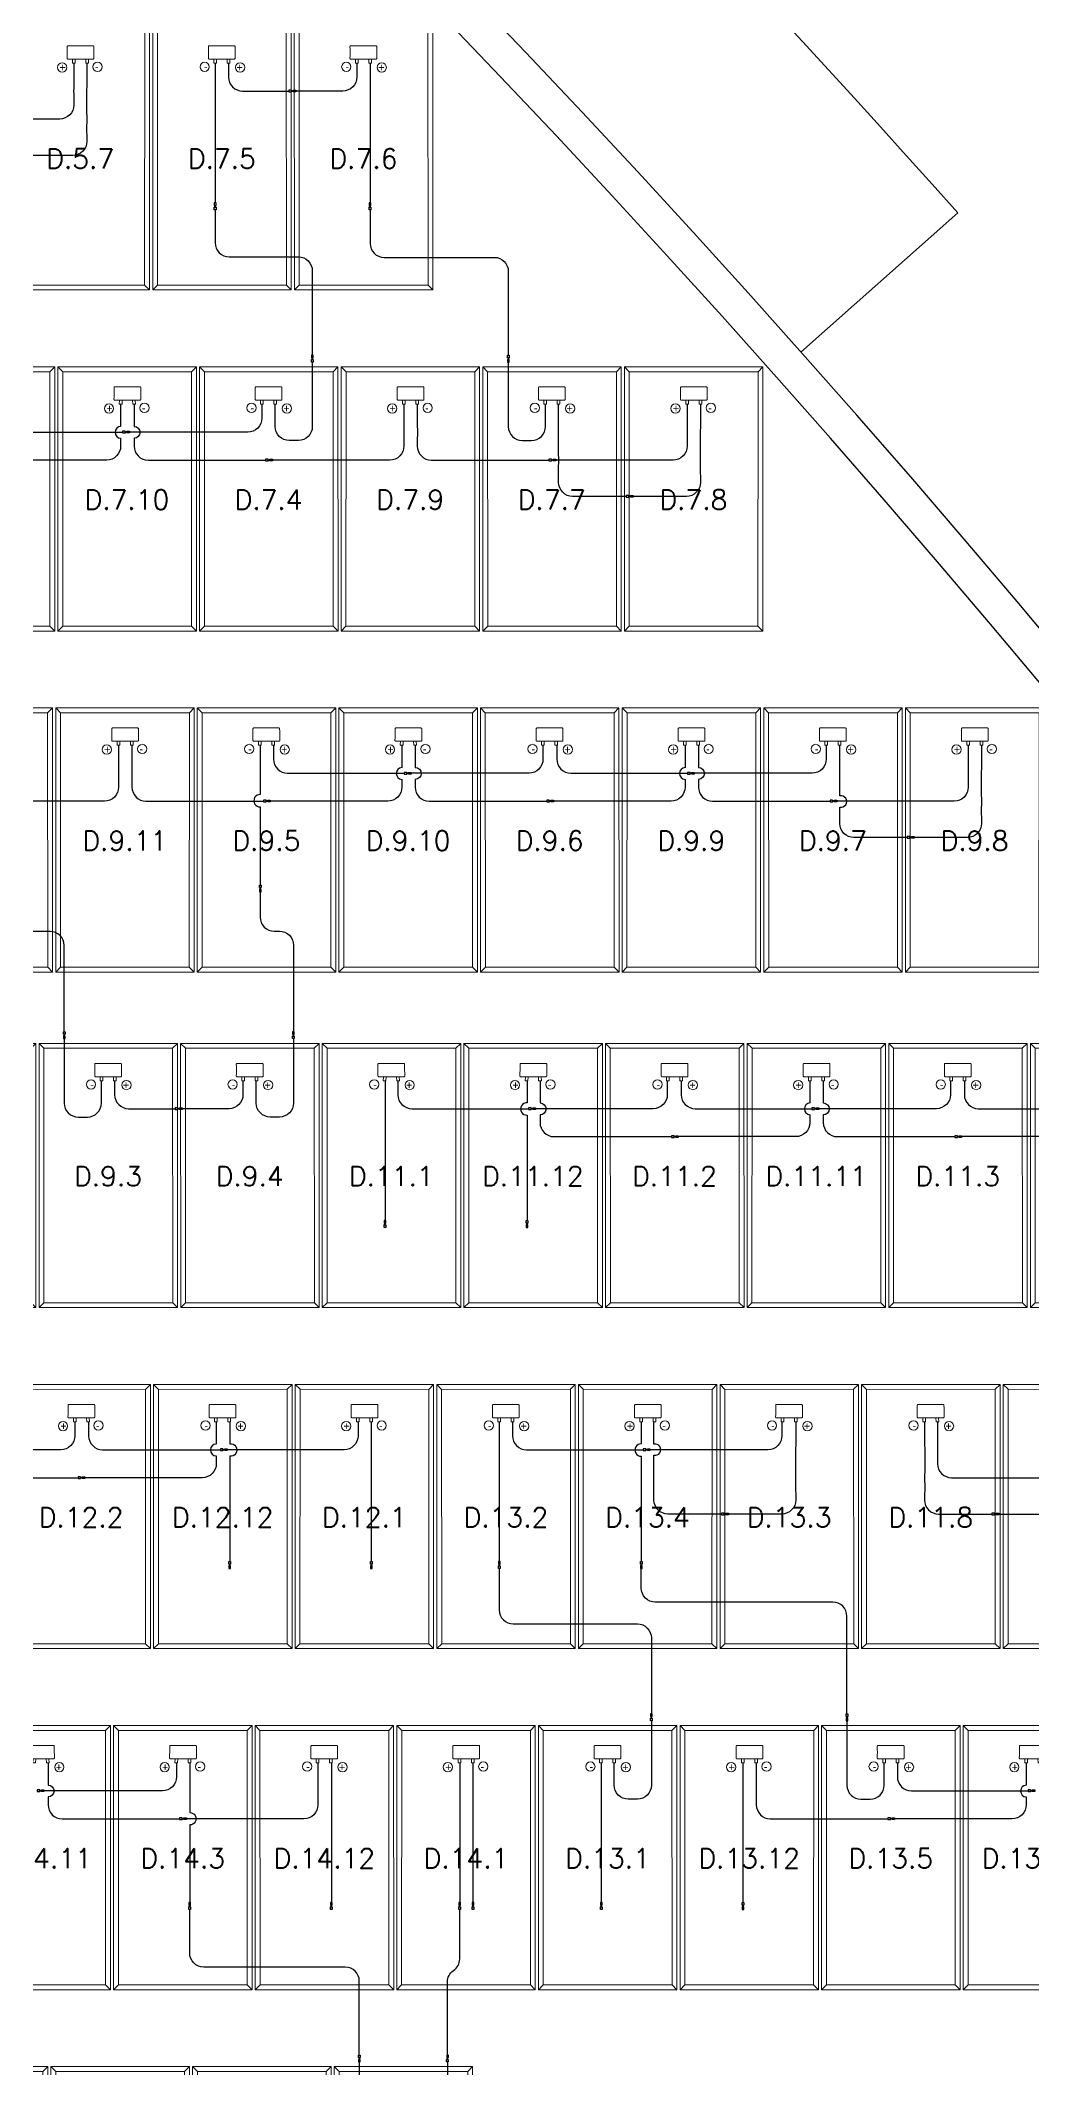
# Model space of a CAD drawing. Header units: metres. Extents: x 1796 to 2240, y -1398 to -999.
# Drawn here: x 2077.25 to 2084.34, y -1202.08 to -1187.58 of the extents above; entities that cross this region are included whole.
import ezdxf

# ---------------------------------------------------------------- set-up
doc = ezdxf.new("R2010")
doc.units = ezdxf.units.M
doc.header["$MEASUREMENT"] = 0
for name, color, linetype in [('ARQUITETURA', 253, 'CONTINUOUS'), ('CABO_MODULO_FV', 7, 'CONTINUOUS'), ('CABO_ORION_FV', 7, 'CONTINUOUS'), ('CONECTOR_MODULO_FV', 3, 'CONTINUOUS'), ('MÓDULOS FV', 7, 'CONTINUOUS')]:
    doc.layers.add(name, color=color, linetype=linetype)
doc.layers.add('MOD_ALOCADOS_A', color=5, linetype='CONTINUOUS', lineweight=9)
doc.layers.add('MODULOS_PV', color=2, linetype='CONTINUOUS', lineweight=9)
doc.styles.add('R120-500', font='romans.shx', dxfattribs={"height": 1.5})

# ---------------------------------------------------------------- blocks, each defined once
blk = doc.blocks.new('modulo')
at = {"layer": 'MODULOS_PV', "color": 8}
for p, q in [((-0.751, 2.014), (-0.753, 2.063)), ((-1.381, 1.342), (-1.43, 1.34)), ((0.577, 0.769), (0.626, 0.771)), ((-0.053, 0.097), (-0.051, 0.048))]:
    blk.add_line(p, q, dxfattribs=at)
for points in [[(-1.43, 1.34), (-0.753, 2.063), (0.626, 0.771), (-0.051, 0.048)], [(-1.381, 1.342), (-0.751, 2.014), (0.577, 0.769), (-0.053, 0.097)]]:
    blk.add_lwpolyline(points, close=True, dxfattribs=at)
for points in [[(-0.956, 1.498), (-0.935, 1.478), (-0.922, 1.492), (-0.943, 1.512)], [(-0.878, 1.581), (-0.857, 1.562), (-0.87, 1.548), (-0.891, 1.567)]]:
    blk.add_lwpolyline(points, dxfattribs=at)
blk.add_circle((-0.793, 1.591), 0.0332, dxfattribs=at)
at = {"layer": 'MODULOS_PV', "color": 1}
blk.add_circle((-0.963, 1.403), 0.0332, dxfattribs=at)
at = {"layer": 'MODULOS_PV', "color": 8}
blk.add_open_spline([(-0.986, 1.473), (-1.006, 1.493), (-1.027, 1.512), (-1.048, 1.532), (-1.048, 1.532), (-1.049, 1.534), (-1.049, 1.536), (-1.048, 1.538), (-1.048, 1.539), (-1.007, 1.583), (-0.966, 1.627), (-0.925, 1.67), (-0.924, 1.671), (-0.922, 1.672), (-0.919, 1.672), (-0.918, 1.671), (-0.917, 1.671), (-0.897, 1.652), (-0.876, 1.632), (-0.855, 1.613), (-0.855, 1.612), (-0.854, 1.611), (-0.854, 1.608), (-0.855, 1.606), (-0.855, 1.605), (-0.896, 1.561), (-0.937, 1.518), (-0.978, 1.474), (-0.979, 1.473), (-0.981, 1.472), (-0.984, 1.472), (-0.985, 1.473), (-0.986, 1.473)], degree=3, knots=[0, 0, 0, 0, 1, 1, 1, 1.002534, 1.003925, 1.008052, 1.008052, 1.008052, 2.008052, 2.008052, 2.008052, 2.012179, 2.01357, 2.016104, 2.016104, 2.016104, 3.016104, 3.016104, 3.016104, 3.018638, 3.02003, 3.024156, 3.024156, 3.024156, 4.024156, 4.024156, 4.024156, 4.028283, 4.029675, 4.032208, 4.032208, 4.032208, 4.032208], dxfattribs=at)
at = {"layer": 'MODULOS_PV', "color": 8, "insert": (-0.827, 1.597), "char_height": 0.0572, "width": 0.10748, "attachment_point": 1, "rotation": 46.8722}
blk.add_mtext('-', dxfattribs=at)
at = {"layer": 'MODULOS_PV', "color": 1, "insert": (-0.997, 1.409), "char_height": 0.0572, "width": 0.10748, "attachment_point": 1, "rotation": 46.8722}
blk.add_mtext('+', dxfattribs=at)
blk = doc.blocks.new('CONECTOR_PLACA')
at = {"layer": 'CONECTOR_MODULO_FV'}
blk.add_hatch(color=256, dxfattribs=at).paths.add_polyline_path([(-0.001, -0.018), (0.001, -0.018), (0.001, -0.024), (0, -0.024), (-0.001, -0.024)])
for p, q in [((0, 0), (-0.006, 0)), ((-0.006, 0), (-0.006, -0.018)), ((0.006, 0), (0, 0)), ((0.006, -0.018), (0.006, 0)), ((-0.006, -0.018), (0.006, -0.018)), ((-0.001, -0.018), (-0.001, -0.024)), ((0.001, -0.018), (0.001, -0.024))]:
    blk.add_line(p, q, dxfattribs=at)
for points in [[(-0.002, -0.018), (-0.002, -0.022), (-0.001, -0.023), (-0.001, -0.024), (0, -0.024)], [(0.002, -0.018), (0.002, -0.022), (0.001, -0.023), (0.001, -0.024), (0, -0.024)]]:
    blk.add_lwpolyline(points, dxfattribs=at)
blk = doc.blocks.new('CONECTOR ORION')
at = {"layer": 'CONECTOR_MODULO_FV', "true_color": 0xf8d731}
blk.add_hatch(color=40, dxfattribs=at).paths.add_polyline_path([(-537.822, -669.536), (-537.822, -669.538), (-537.816, -669.538), (-537.816, -669.537), (-537.816, -669.536)])
at = {"layer": 'CONECTOR_MODULO_FV', "color": 40, "true_color": 0xf8d731}
for p, q in [((-537.84, -669.537), (-537.84, -669.531)), ((-537.84, -669.531), (-537.822, -669.531)), ((-537.84, -669.543), (-537.84, -669.537)), ((-537.822, -669.543), (-537.84, -669.543)), ((-537.822, -669.531), (-537.822, -669.543)), ((-537.822, -669.536), (-537.816, -669.536)), ((-537.822, -669.538), (-537.816, -669.538))]:
    blk.add_line(p, q, dxfattribs=at)
for points in [[(-537.822, -669.534), (-537.818, -669.534), (-537.817, -669.536), (-537.816, -669.536), (-537.816, -669.537)], [(-537.822, -669.539), (-537.818, -669.539), (-537.817, -669.538), (-537.816, -669.538), (-537.816, -669.537)]]:
    blk.add_lwpolyline(points, dxfattribs=at)

msp = doc.modelspace()

# ---------------------------------------------------------------- hatches: boundary and pattern name
at = {"layer": 'ARQUITETURA'}
h = msp.add_hatch(dxfattribs=at)
h.set_pattern_fill('AR-SAND', color=116, scale=3, angle=-46.877, style=0)
h.set_pattern_definition([(350.62296, (1466.5355, -762.2295), (4.089919, 4.08927), [0, -4.56, 0, -5.1, 0, -4.875]), (320.623, (1466.5355, -762.2295), (9.808834, 1.91215), [0, -2.46, 0, -4.11, 0, -1.575]), (280.62296, (1464.013, -759.536), (6.39856, -6.807323), [0, -1.5, 0, -5.4, 0, -7.05]), (270.623, (1464.013, -759.536), (8.08648, -4.78256), [0, -0.75, 0, -3.54, 0, -4.05])])
edge = h.paths.add_edge_path(flags=16)
edge.add_arc((2066.287, -1207.214), 1.5, 0, 360)
edge = h.paths.add_edge_path(flags=16)
edge.add_arc((2057.599, -1198.564), 1.5, 0, 360)
edge = h.paths.add_edge_path(flags=16)
edge.add_arc((2073.665, -1217.85), 1.5, 0, 360)
edge = h.paths.add_edge_path()
edge.add_line((2077.352, -1309.792), (2085.445, -1302.211))
edge.add_line((2085.445, -1302.211), (2073.239, -1273.427))
edge.add_line((2073.239, -1273.427), (2067.011, -1271.396))
edge.add_line((2067.011, -1271.396), (2078.13, -1237.298))
edge.add_line((2078.13, -1237.298), (2099.861, -1244.384))
edge.add_line((2099.861, -1244.384), (2105.891, -1225.893))
edge.add_line((2105.891, -1225.893), (2099.905, -1223.941))
edge.add_line((2099.905, -1223.941), (2088.659, -1230.952))
edge.add_line((2088.659, -1230.952), (2087.386, -1231.745))
edge.add_line((2087.386, -1231.745), (2081.302, -1221.986))
edge.add_line((2081.302, -1221.986), (2075.324, -1212.397))
edge.add_arc((2015.073, -1249.958), 71, 31.93963, 58.40362)
edge.add_line((2052.273, -1189.483), (2051.642, -1190.504))
edge.add_line((2051.642, -1190.504), (2053.79, -1191.88))
edge.add_line((2053.79, -1191.88), (2048.269, -1200.819))
edge.add_line((2048.269, -1200.819), (2046.144, -1199.883))
edge.add_line((2046.144, -1199.883), (2045.083, -1201.601))
edge.add_line((2045.083, -1201.601), (2040.549, -1199.602))
edge.add_line((2040.549, -1199.602), (2026.147, -1232.207))
edge.add_line((2026.147, -1232.207), (2038.654, -1250.543))
edge.add_line((2038.654, -1250.543), (2041.807, -1254.475))
edge.add_line((2041.807, -1254.475), (2044.458, -1252.416))
edge.add_arc((2056.298, -1243.206), 15, -76.2429, 217.8803, ccw=False)
edge.add_line((2059.865, -1257.775), (2060.07, -1259.076))
edge.add_line((2060.07, -1259.076), (2062.972, -1258.62))
edge.add_line((2062.972, -1258.62), (2063.461, -1261.731))
edge.add_line((2063.461, -1261.731), (2056.398, -1262.842))
edge.add_line((2056.398, -1262.842), (2055.909, -1259.731))
edge.add_line((2055.909, -1259.731), (2057.581, -1259.468))
edge.add_line((2057.581, -1259.468), (2057.377, -1258.167))
edge.add_arc((2056.298, -1243.206), 15, 229.7345, 274.1253, ccw=False)
edge.add_line((2046.603, -1254.651), (2042.748, -1259.156))
edge.add_line((2042.748, -1259.156), (2047.014, -1260.547))
edge.add_line((2047.014, -1260.547), (2045.299, -1265.809))
edge.add_line((2045.299, -1265.809), (2040.345, -1264.193))
edge.add_line((2040.345, -1264.193), (2039.012, -1268.282))
edge.add_line((2039.012, -1268.282), (2061.183, -1275.512))
edge.add_line((2061.183, -1275.512), (2054.053, -1297.379))
edge.add_line((2054.053, -1297.379), (2078.772, -1305.439))
edge.add_line((2078.772, -1305.439), (2077.352, -1309.792))

# ---------------------------------------------------------------- linework, layer by layer
msp.add_line((2083.814, -1188.813), (2082.692, -1189.809), dxfattribs=at)
for radius, start, end in [(90.5, 31.93963, 79.39324), (90.25, 31.93963, 79.39324), (92, 41.65318, 63.57537)]:
    msp.add_arc((2015.073, -1249.958), radius, start, end, dxfattribs=at)
at = {"layer": 'CABO_MODULO_FV'}
for p, q in [((2078.502, -1187.742), (2078.502, -1188.742)), ((2079.717, -1195.022), (2079.717, -1196.022)), ((2079.619, -1197.462), (2079.619, -1198.462)), ((2080.534, -1197.462), (2080.534, -1198.462)), ((2080.346, -1199.902), (2080.346, -1200.902)), ((2081.264, -1199.902), (2081.264, -1200.902))]:
    msp.add_line(p, q, dxfattribs=at)
at = {"layer": 'CABO_MODULO_FV', "color": 1}
for p, q in [((2079.61, -1187.742), (2079.61, -1188.742)), ((2079.333, -1199.902), (2079.333, -1200.902)), ((2080.251, -1199.902), (2080.251, -1200.902))]:
    msp.add_line(p, q, dxfattribs=at)
for points in [[(2077.491, -1187.742), (2077.491, -1187.901, 0.032284), (2077.491, -1187.986), (2077.491, -1188.042, -0.414214), (2077.391, -1188.142), (2076.551, -1188.142)], [(2078.597, -1187.742), (2078.597, -1187.842, 0.414214), (2078.697, -1187.942), (2079.03, -1187.942)], [(2079.197, -1189.881), (2079.197, -1190.342, -0.414211), (2079.097, -1190.442), (2079.031, -1190.442, -0.414214), (2078.931, -1190.342), (2078.931, -1190.182)], [(2077.826, -1190.182), (2077.826, -1190.341, 0.928013), (2077.826, -1190.426), (2077.826, -1190.482, -0.414214), (2077.726, -1190.582), (2076.886, -1190.582)], [(2076.905, -1190.182), (2076.905, -1190.282, 0.414214), (2077.005, -1190.382), (2077.84, -1190.382)], [(2079.852, -1190.182), (2079.852, -1190.341, 0.000557), (2079.852, -1190.426), (2079.852, -1190.482, -0.414214), (2079.752, -1190.582), (2078.912, -1190.582)], [(2081.878, -1190.182), (2081.878, -1190.341, 0.001519), (2081.878, -1190.426), (2081.878, -1190.482, -0.414214), (2081.778, -1190.582), (2080.938, -1190.582)], [(2081.442, -1190.842), (2081.059, -1190.842, -0.414214), (2080.959, -1190.742), (2080.959, -1190.624, 0.01086), (2080.959, -1190.545), (2080.959, -1190.182)], [(2077.811, -1192.622), (2077.811, -1192.781, 0.003054), (2077.811, -1192.866), (2077.811, -1192.922, -0.414214), (2077.711, -1193.022), (2076.87, -1193.022)], [(2079.837, -1192.622), (2079.837, -1192.781, 0.928013), (2079.837, -1192.866), (2079.837, -1192.922, -0.414214), (2079.737, -1193.022), (2078.896, -1193.022)], [(2078.92, -1192.622), (2078.92, -1192.722, 0.414214), (2079.02, -1192.822), (2079.855, -1192.822)], [(2081.863, -1192.622), (2081.863, -1192.781, 0.928013), (2081.863, -1192.866), (2081.863, -1192.922, -0.414214), (2081.763, -1193.022), (2080.922, -1193.022)], [(2080.946, -1192.622), (2080.946, -1192.722, 0.414214), (2081.046, -1192.822), (2081.881, -1192.822)], [(2083.889, -1192.622), (2083.889, -1192.781, 0.001624), (2083.889, -1192.866), (2083.889, -1192.922, -0.414214), (2083.789, -1193.022), (2082.948, -1193.022)], [(2083.453, -1193.282), (2083.07, -1193.282, -0.414214), (2082.97, -1193.182), (2082.97, -1193.064, 1.248285), (2082.97, -1192.985), (2082.97, -1192.622)], [(2079.062, -1194.721), (2079.062, -1195.182, -0.414211), (2078.962, -1195.282), (2078.896, -1195.282, -0.414214), (2078.796, -1195.182), (2078.796, -1195.022)], [(2077.783, -1195.022), (2077.783, -1195.122, 0.414214), (2077.883, -1195.222), (2078.217, -1195.222)], [(2079.809, -1195.022), (2079.809, -1195.122, 0.414214), (2079.909, -1195.222), (2080.744, -1195.222)], [(2080.733, -1195.022), (2080.733, -1195.18, 1.039504), (2080.733, -1195.268), (2080.733, -1196.022)], [(2082.756, -1195.022), (2082.756, -1195.181, 0.928013), (2082.756, -1195.266), (2082.756, -1195.322, -0.414214), (2082.656, -1195.422), (2081.815, -1195.422)], [(2081.835, -1195.022), (2081.835, -1195.122, 0.414214), (2081.935, -1195.222), (2082.77, -1195.222)], [(2084.782, -1195.022), (2084.782, -1195.181, 0.928013), (2084.782, -1195.266), (2084.782, -1195.322, -0.414214), (2084.682, -1195.422), (2083.841, -1195.422)], [(2083.861, -1195.022), (2083.861, -1195.122, 0.414214), (2083.961, -1195.222), (2084.796, -1195.222)], [(2077.498, -1197.462), (2077.498, -1197.562, -0.414214), (2077.398, -1197.662), (2076.563, -1197.662)], [(2076.58, -1197.462), (2076.58, -1197.621, -0.928013), (2076.58, -1197.706), (2076.58, -1197.762, 0.414214), (2076.68, -1197.862), (2077.521, -1197.862)], [(2079.524, -1197.462), (2079.524, -1197.562, -0.414214), (2079.424, -1197.662), (2078.589, -1197.662)], [(2078.606, -1197.462), (2078.606, -1197.62, -1.170805), (2078.606, -1197.708), (2078.606, -1198.462)], [(2080.629, -1197.462), (2080.629, -1197.562, 0.414214), (2080.729, -1197.662), (2081.564, -1197.662)], [(2081.55, -1197.462), (2081.55, -1197.62, 1.039504), (2081.55, -1197.708), (2081.55, -1198.462)], [(2082.655, -1197.462), (2082.653, -1197.82, -0.030541), (2082.653, -1197.908), (2082.655, -1198.022, -0.414214), (2082.555, -1198.122), (2082.173, -1198.122)], [(2083.669, -1197.462), (2083.669, -1197.621, -0.003443), (2083.669, -1197.706), (2083.669, -1197.762, 0.414214), (2083.769, -1197.862), (2084.61, -1197.862)], [(2084.107, -1198.122), (2084.49, -1198.122, 0.414214), (2084.59, -1198.022), (2084.59, -1197.906, -0.994874), (2084.59, -1197.827), (2084.59, -1197.462)], [(2081.622, -1199.601), (2081.622, -1200.062, -0.414211), (2081.522, -1200.162), (2081.456, -1200.162, -0.414214), (2081.356, -1200.062), (2081.356, -1199.902)], [(2078.225, -1199.902), (2078.225, -1200.002, -0.414214), (2078.125, -1200.102), (2077.277, -1200.102)], [(2077.307, -1199.902), (2077.307, -1200.061, -1), (2077.307, -1200.146), (2077.307, -1200.202, 0.414214), (2077.407, -1200.302), (2078.247, -1200.302)], [(2082.277, -1199.902), (2082.277, -1200.06, 0.006043), (2082.277, -1200.148), (2082.277, -1200.902)], [(2084.303, -1199.902), (2084.303, -1200.061, 0.928013), (2084.303, -1200.146), (2084.303, -1200.202, -0.414214), (2084.203, -1200.302), (2083.362, -1200.302)], [(2083.382, -1199.902), (2083.382, -1200.002, 0.414214), (2083.482, -1200.102), (2084.317, -1200.102)], [(2079.533, -1202.041), (2079.533, -1202.502, 0.414211), (2079.633, -1202.602), (2079.699, -1202.602, 0.414214), (2079.799, -1202.502), (2079.799, -1202.342)]]:
    msp.add_lwpolyline(points, format="xyb", dxfattribs=at)
at = {"layer": 'CABO_MODULO_FV'}
for points in [[(2077.584, -1187.742), (2077.582, -1188.1, -0.030541), (2077.582, -1188.188), (2077.584, -1188.302, -0.414214), (2077.484, -1188.402), (2077.101, -1188.402)], [(2079.515, -1187.742), (2079.515, -1187.842, -0.414214), (2079.415, -1187.942), (2079.079, -1187.942)], [(2080.599, -1189.881), (2080.599, -1190.342, 0.414211), (2080.699, -1190.442), (2080.765, -1190.442, 0.414214), (2080.865, -1190.342), (2080.865, -1190.182)], [(2078.836, -1190.182), (2078.836, -1190.282, -0.414214), (2078.736, -1190.382), (2077.889, -1190.382)], [(2077.922, -1190.182), (2077.922, -1190.341, -1), (2077.922, -1190.426), (2077.922, -1190.482, 0.414214), (2078.022, -1190.582), (2078.863, -1190.582)], [(2079.948, -1190.182), (2079.948, -1190.341, -0.003918), (2079.948, -1190.426), (2079.948, -1190.482, 0.414214), (2080.048, -1190.582), (2080.889, -1190.582)], [(2081.973, -1190.182), (2081.971, -1190.54, -0.030541), (2081.971, -1190.628), (2081.973, -1190.742, -0.414214), (2081.873, -1190.842), (2081.491, -1190.842)], [(2077.907, -1192.622), (2077.907, -1192.781, 0.0011), (2077.907, -1192.866), (2077.907, -1192.922, 0.414214), (2078.007, -1193.022), (2078.848, -1193.022)], [(2078.824, -1192.622), (2078.824, -1192.975, 1.039504), (2078.824, -1193.063), (2078.824, -1193.622)], [(2080.847, -1192.622), (2080.847, -1192.722, -0.414214), (2080.747, -1192.822), (2079.903, -1192.822)], [(2079.933, -1192.622), (2079.933, -1192.781, -1), (2079.933, -1192.866), (2079.933, -1192.922, 0.414214), (2080.033, -1193.022), (2080.874, -1193.022)], [(2082.873, -1192.622), (2082.873, -1192.722, -0.414214), (2082.773, -1192.822), (2081.929, -1192.822)], [(2081.959, -1192.622), (2081.959, -1192.781, -1), (2081.959, -1192.866), (2081.959, -1192.922, 0.414214), (2082.059, -1193.022), (2082.9, -1193.022)], [(2083.984, -1192.622), (2083.982, -1192.98, -0.030541), (2083.982, -1193.068), (2083.984, -1193.182, -0.414214), (2083.884, -1193.282), (2083.501, -1193.282)], [(2077.422, -1194.721), (2077.422, -1195.182, 0.414211), (2077.522, -1195.282), (2077.588, -1195.282, 0.414214), (2077.688, -1195.182), (2077.688, -1195.022)], [(2078.701, -1195.022), (2078.701, -1195.122, -0.414214), (2078.601, -1195.222), (2078.265, -1195.222)], [(2081.736, -1195.022), (2081.736, -1195.122, -0.414214), (2081.636, -1195.222), (2080.793, -1195.222)], [(2080.826, -1195.022), (2080.826, -1195.181, -1), (2080.826, -1195.266), (2080.826, -1195.322, 0.414214), (2080.926, -1195.422), (2081.767, -1195.422)], [(2083.762, -1195.022), (2083.762, -1195.122, -0.414214), (2083.662, -1195.222), (2082.819, -1195.222)], [(2082.852, -1195.022), (2082.852, -1195.181, -1), (2082.852, -1195.266), (2082.852, -1195.322, 0.414214), (2082.952, -1195.422), (2083.793, -1195.422)], [(2078.51, -1197.462), (2078.51, -1197.621, 1), (2078.51, -1197.706), (2078.51, -1197.762, -0.414214), (2078.41, -1197.862), (2077.569, -1197.862)], [(2077.597, -1197.462), (2077.597, -1197.562, 0.414214), (2077.697, -1197.662), (2078.54, -1197.662)], [(2082.556, -1197.462), (2082.556, -1197.562, -0.414214), (2082.456, -1197.662), (2081.612, -1197.662)], [(2082.124, -1198.122), (2081.741, -1198.122, -0.414214), (2081.641, -1198.022), (2081.641, -1197.701, 1.248285), (2081.641, -1197.622), (2081.641, -1197.462)], [(2083.576, -1197.462), (2083.578, -1197.82, 0.030541), (2083.578, -1197.908), (2083.576, -1198.022, 0.414214), (2083.676, -1198.122), (2084.058, -1198.122)], [(2083.021, -1199.601), (2083.021, -1200.062, 0.414211), (2083.121, -1200.162), (2083.187, -1200.162, 0.414214), (2083.287, -1200.062), (2083.287, -1199.902)], [(2079.237, -1199.902), (2079.237, -1200.061, 0.011689), (2079.237, -1200.146), (2079.237, -1200.202, -0.414214), (2079.137, -1200.302), (2078.296, -1200.302)], [(2078.32, -1199.902), (2078.32, -1200.258, -1.039504), (2078.32, -1200.346), (2078.32, -1200.902)], [(2082.373, -1199.902), (2082.373, -1200.061, 0.000925), (2082.373, -1200.146), (2082.373, -1200.202, 0.414214), (2082.473, -1200.302), (2083.314, -1200.302)], [(2080.163, -1202.041), (2080.163, -1202.502, -0.414211), (2080.063, -1202.602), (2079.997, -1202.602, -0.414214), (2079.897, -1202.502), (2079.897, -1202.342)]]:
    msp.add_lwpolyline(points, format="xyb", dxfattribs=at)
at = {"layer": 'CABO_ORION_FV', "color": 9, "linetype": 'ByBlock', "true_color": 0xbababa}
for points in [[(2078.502, -1188.791), (2078.502, -1189.028, 0.414214), (2078.602, -1189.128), (2079.097, -1189.128, -0.414214), (2079.197, -1189.228), (2079.197, -1189.832)], [(2078.824, -1193.671), (2078.824, -1193.852, 0.414214), (2078.924, -1193.952), (2078.962, -1193.952, -0.414214), (2079.062, -1194.052), (2079.062, -1194.672)], [(2080.534, -1198.511), (2080.534, -1198.808, 0.414214), (2080.634, -1198.908), (2081.522, -1198.908, -0.414214), (2081.622, -1199.008), (2081.622, -1199.552)], [(2079.533, -1201.992), (2079.533, -1201.463, 0.414214), (2079.433, -1201.363), (2078.42, -1201.363, -0.414214), (2078.32, -1201.263), (2078.32, -1200.951)]]:
    msp.add_lwpolyline(points, format="xyb", dxfattribs=at)
at = {"layer": 'CABO_ORION_FV', "color": 14, "linetype": 'ByBlock'}
for points in [[(2079.61, -1188.791), (2079.61, -1189.032, 0.414214), (2079.71, -1189.132), (2080.499, -1189.132, -0.414214), (2080.599, -1189.232), (2080.599, -1189.832)], [(2077.422, -1194.672), (2077.422, -1194.054, 0.414214), (2077.322, -1193.954), (2076.99, -1193.954, -0.414214), (2076.89, -1193.854), (2076.89, -1193.671)], [(2083.021, -1199.552), (2083.021, -1198.852, 0.414214), (2082.921, -1198.752), (2081.65, -1198.752, -0.414214), (2081.55, -1198.652), (2081.55, -1198.511)], [(2080.163, -1201.992), (2080.163, -1201.47, -0.247669), (2080.207, -1201.388, 0.247669), (2080.251, -1201.305), (2080.251, -1200.951)]]:
    msp.add_lwpolyline(points, format="xyb", dxfattribs=at)

# ---------------------------------------------------------------- block references
at = {"layer": 'CONECTOR_MODULO_FV'}
for name, p, rotation in [('CONECTOR_PLACA', (2079.03, -1187.942), 90), ('CONECTOR ORION', (1408.965, -650.951), 90.00000000000001), ('CONECTOR ORION', (1410.073, -650.951), 90.00000000000001), ('CONECTOR ORION', (2750.136, -1727.672), 270), ('CONECTOR_PLACA', (2080.599, -1189.881), 180), ('CONECTOR_PLACA', (2077.84, -1190.382), 90), ('CONECTOR_PLACA', (2078.863, -1190.582), 90), ('CONECTOR_PLACA', (2080.889, -1190.582), 90), ('CONECTOR_PLACA', (2081.442, -1190.842), 90.00000000000001), ('CONECTOR_PLACA', (2079.855, -1192.822), 90), ('CONECTOR_PLACA', (2081.881, -1192.822), 90), ('CONECTOR_PLACA', (2078.848, -1193.022), 90), ('CONECTOR_PLACA', (2080.874, -1193.022), 90), ('CONECTOR_PLACA', (2082.9, -1193.022), 90), ('CONECTOR_PLACA', (2083.453, -1193.282), 90.00000000000001), ('CONECTOR ORION', (2746.959, -1732.512), 270), ('CONECTOR_PLACA', (2077.422, -1194.721), 180), ('CONECTOR_PLACA', (2078.217, -1195.222), 90), ('CONECTOR_PLACA', (2080.744, -1195.222), 90), ('CONECTOR_PLACA', (2082.77, -1195.222), 90), ('CONECTOR_PLACA', (2081.767, -1195.422), 90), ('CONECTOR_PLACA', (2083.793, -1195.422), 90), ('CONECTOR ORION', (1410.18, -658.231), 90.00000000000001), ('CONECTOR_PLACA', (2078.54, -1197.662), 90.00000000000001), ('CONECTOR_PLACA', (2081.564, -1197.662), 90), ('CONECTOR_PLACA', (2077.521, -1197.862), 90.00000000000001), ('CONECTOR_PLACA', (2082.124, -1198.122), 90.00000000000001), ('CONECTOR_PLACA', (2084.058, -1198.122), 90.00000000000001), ('CONECTOR ORION', (1410.997, -660.671), 90.00000000000001), ('CONECTOR ORION', (2752.558, -1737.392), 270), ('CONECTOR_PLACA', (2083.021, -1199.601), 180), ('CONECTOR_PLACA', (2077.229, -1200.102), 90), ('CONECTOR_PLACA', (2084.317, -1200.102), 90), ('CONECTOR_PLACA', (2078.247, -1200.302), 90), ('CONECTOR_PLACA', (2083.314, -1200.302), 90), ('CONECTOR ORION', (1408.783, -663.111), 90.00000000000001), ('CONECTOR ORION', (1409.796, -663.111), 90.00000000000001), ('CONECTOR ORION', (1410.714, -663.111), 90.00000000000001), ('CONECTOR ORION', (1410.809, -663.111), 90.00000000000001), ('CONECTOR ORION', (1411.727, -663.111), 90.00000000000001), ('CONECTOR ORION', (2749.07, -1739.832), 270), ('CONECTOR_PLACA', (2079.533, -1202.041), 180)]:
    msp.add_blockref(name, p, dxfattribs=dict(at, rotation=rotation))
at = {"layer": 'CONECTOR_MODULO_FV', "xscale": -1}
for name, p, rotation in [('CONECTOR_PLACA', (2079.079, -1187.942), 270), ('CONECTOR ORION', (1409.661, -1727.672), 90), ('CONECTOR_PLACA', (2079.197, -1189.881), 180), ('CONECTOR_PLACA', (2077.889, -1190.382), 270), ('CONECTOR_PLACA', (2078.912, -1190.582), 270), ('CONECTOR_PLACA', (2080.938, -1190.582), 270), ('CONECTOR_PLACA', (2081.491, -1190.842), 270), ('CONECTOR_PLACA', (2079.903, -1192.822), 270), ('CONECTOR_PLACA', (2081.929, -1192.822), 270), ('CONECTOR_PLACA', (2078.896, -1193.022), 270), ('CONECTOR_PLACA', (2080.922, -1193.022), 270), ('CONECTOR_PLACA', (2082.948, -1193.022), 270), ('CONECTOR_PLACA', (2083.501, -1193.282), 270), ('CONECTOR ORION', (2748.361, -655.831), 270), ('CONECTOR ORION', (1409.525, -1732.512), 90), ('CONECTOR_PLACA', (2079.062, -1194.721), 180), ('CONECTOR_PLACA', (2078.265, -1195.222), 270), ('CONECTOR_PLACA', (2080.793, -1195.222), 270), ('CONECTOR_PLACA', (2082.819, -1195.222), 270), ('CONECTOR_PLACA', (2081.815, -1195.422), 270), ('CONECTOR_PLACA', (2083.841, -1195.422), 270), ('CONECTOR ORION', (2750.27, -658.231), 270), ('CONECTOR_PLACA', (2078.589, -1197.662), 270), ('CONECTOR_PLACA', (2081.612, -1197.662), 270), ('CONECTOR_PLACA', (2077.569, -1197.862), 270), ('CONECTOR_PLACA', (2082.173, -1198.122), 270), ('CONECTOR_PLACA', (2084.107, -1198.122), 270), ('CONECTOR ORION', (2748.143, -660.671), 270), ('CONECTOR ORION', (2749.156, -660.671), 270), ('CONECTOR ORION', (2751.087, -660.671), 270), ('CONECTOR ORION', (1412.085, -1737.392), 90), ('CONECTOR_PLACA', (2081.622, -1199.601), 180), ('CONECTOR_PLACA', (2077.277, -1200.102), 270), ('CONECTOR_PLACA', (2084.365, -1200.102), 270), ('CONECTOR_PLACA', (2078.296, -1200.302), 270), ('CONECTOR_PLACA', (2083.362, -1200.302), 270), ('CONECTOR ORION', (2751.814, -663.111), 270), ('CONECTOR ORION', (1410.627, -1739.832), 90), ('CONECTOR_PLACA', (2080.163, -1202.041), 180)]:
    msp.add_blockref(name, p, dxfattribs=dict(at, rotation=rotation))
at = {"layer": 'CONECTOR_MODULO_FV'}
for p in [(2078.502, -1188.742), (2079.61, -1188.742), (2079.717, -1196.022), (2080.534, -1198.462), (2078.32, -1200.902), (2079.333, -1200.902), (2080.251, -1200.902), (2080.346, -1200.902), (2081.264, -1200.902)]:
    msp.add_blockref('CONECTOR_PLACA', p, dxfattribs=at)
at = {"layer": 'CONECTOR_MODULO_FV', "xscale": -1}
for p in [(2078.824, -1193.622), (2080.733, -1196.022), (2078.606, -1198.462), (2079.619, -1198.462), (2081.55, -1198.462), (2082.277, -1200.902)]:
    msp.add_blockref('CONECTOR_PLACA', p, dxfattribs=at)
at = {"layer": 'MÓDULOS FV', "xscale": -1, "rotation": 46.87216913315991}
for p in [(2077.02, -1189.435), (2079.046, -1189.435), (2080.059, -1189.435), (2077.355, -1191.875), (2079.381, -1191.875), (2081.407, -1191.875), (2077.339, -1194.315), (2079.365, -1194.315), (2081.391, -1194.315), (2083.417, -1194.315), (2078.233, -1196.715), (2079.246, -1196.715), (2080.259, -1196.715), (2082.285, -1196.715), (2084.311, -1196.715), (2077.026, -1199.155), (2079.052, -1199.155), (2081.078, -1199.155), (2083.104, -1199.155), (2084.117, -1199.155), (2086.143, -1199.155), (2077.753, -1201.595), (2079.779, -1201.595), (2081.805, -1201.595), (2083.831, -1201.595), (2085.857, -1201.595), (2078.318, -1204.035)]:
    msp.add_blockref('modulo', p, dxfattribs=at)
at = {"layer": 'MÓDULOS FV', "rotation": 313.12783086684}
for p in [(2077.042, -1189.435), (2075.351, -1191.875), (2077.377, -1191.875), (2079.403, -1191.875), (2081.429, -1191.875), (2075.335, -1194.315), (2077.361, -1194.315), (2079.387, -1194.315), (2081.413, -1194.315), (2083.439, -1194.315), (2076.229, -1196.715), (2080.281, -1196.715), (2082.307, -1196.715), (2084.333, -1196.715), (2077.048, -1199.155), (2079.074, -1199.155), (2081.1, -1199.155), (2084.139, -1199.155), (2075.749, -1201.595), (2077.775, -1201.595), (2079.801, -1201.595), (2081.827, -1201.595), (2083.853, -1201.595), (2076.314, -1204.035), (2078.34, -1204.035), (2079.353, -1204.035)]:
    msp.add_blockref('modulo', p, dxfattribs=at)

# ---------------------------------------------------------------- texts
at = {"layer": 'MOD_ALOCADOS_A', "color": 6, "char_height": 0.14, "attachment_point": 5, "style": 'R120-500'}
for s, insert in [('D.5.7', (2077.537, -1188.425)), ('D.11.1', (2079.762, -1195.705)), ('D.11.12', (2080.775, -1195.705)), ('D.11.2', (2081.788, -1195.705)), ('D.11.11', (2082.801, -1195.705)), ('D.11.3', (2083.814, -1195.705)), ('D.11.8', (2083.621, -1198.145))]:
    msp.add_mtext_dynamic_manual_height_columns(s, width=0.992, gutter_width=7.5, heights=[0], dxfattribs=dict(at, insert=insert))
at = {"layer": 'MOD_ALOCADOS_A', "color": 1, "char_height": 0.14, "attachment_point": 5, "style": 'R120-500'}
for s, heights, insert in [('D.7.5', [0], (2078.55, -1188.425)), ('D.7.6', [0.14], (2079.563, -1188.425)), ('D.7.10', [0], (2077.871, -1190.865)), ('D.7.4', [0], (2078.884, -1190.865)), ('D.7.9', [0], (2079.897, -1190.865)), ('D.7.7', [0], (2080.91, -1190.865)), ('D.7.8', [0], (2081.923, -1190.865)), ('D.13.2', [0], (2080.582, -1198.145)), ('D.13.4', [0], (2081.595, -1198.145)), ('D.13.3', [0], (2082.608, -1198.145)), ('D.13.1', [0], (2081.309, -1200.585)), ('D.13.12', [0], (2082.322, -1200.585)), ('D.13.5', [0], (2083.335, -1200.585)), ('D.13.11', [0], (2084.348, -1200.585))]:
    msp.add_mtext_dynamic_manual_height_columns(s, width=0.992, gutter_width=7.5, heights=heights, dxfattribs=dict(at, insert=insert))
at = {"layer": 'MOD_ALOCADOS_A', "color": 3, "char_height": 0.14, "attachment_point": 5, "style": 'R120-500'}
for s, insert in [('D.9.11', (2077.856, -1193.305)), ('D.9.5', (2078.869, -1193.305)), ('D.9.10', (2079.882, -1193.305)), ('D.9.6', (2080.895, -1193.305)), ('D.9.9', (2081.908, -1193.305)), ('D.9.7', (2082.921, -1193.305)), ('D.9.8', (2083.934, -1193.305)), ('D.9.3', (2077.736, -1195.705)), ('D.9.4', (2078.749, -1195.705))]:
    msp.add_mtext_dynamic_manual_height_columns(s, width=0.992, gutter_width=7.5, heights=[0], dxfattribs=dict(at, insert=insert))
at = {"layer": 'MOD_ALOCADOS_A', "color": 4, "char_height": 0.14, "attachment_point": 5, "style": 'R120-500'}
for s, insert in [('D.12.2', (2077.543, -1198.145)), ('D.12.12', (2078.556, -1198.145)), ('D.12.1', (2079.569, -1198.145))]:
    msp.add_mtext_dynamic_manual_height_columns(s, width=0.992, gutter_width=7.5, heights=[0], dxfattribs=dict(at, insert=insert))
at = {"layer": 'MOD_ALOCADOS_A', "color": 2, "char_height": 0.14, "attachment_point": 5, "style": 'R120-500'}
for s, insert in [('D.14.11', (2077.257, -1200.585)), ('D.14.3', (2078.27, -1200.585)), ('D.14.12', (2079.283, -1200.585)), ('D.14.1', (2080.296, -1200.585))]:
    msp.add_mtext_dynamic_manual_height_columns(s, width=0.992, gutter_width=7.5, heights=[0], dxfattribs=dict(at, insert=insert))

doc.saveas('drawing.dxf')
